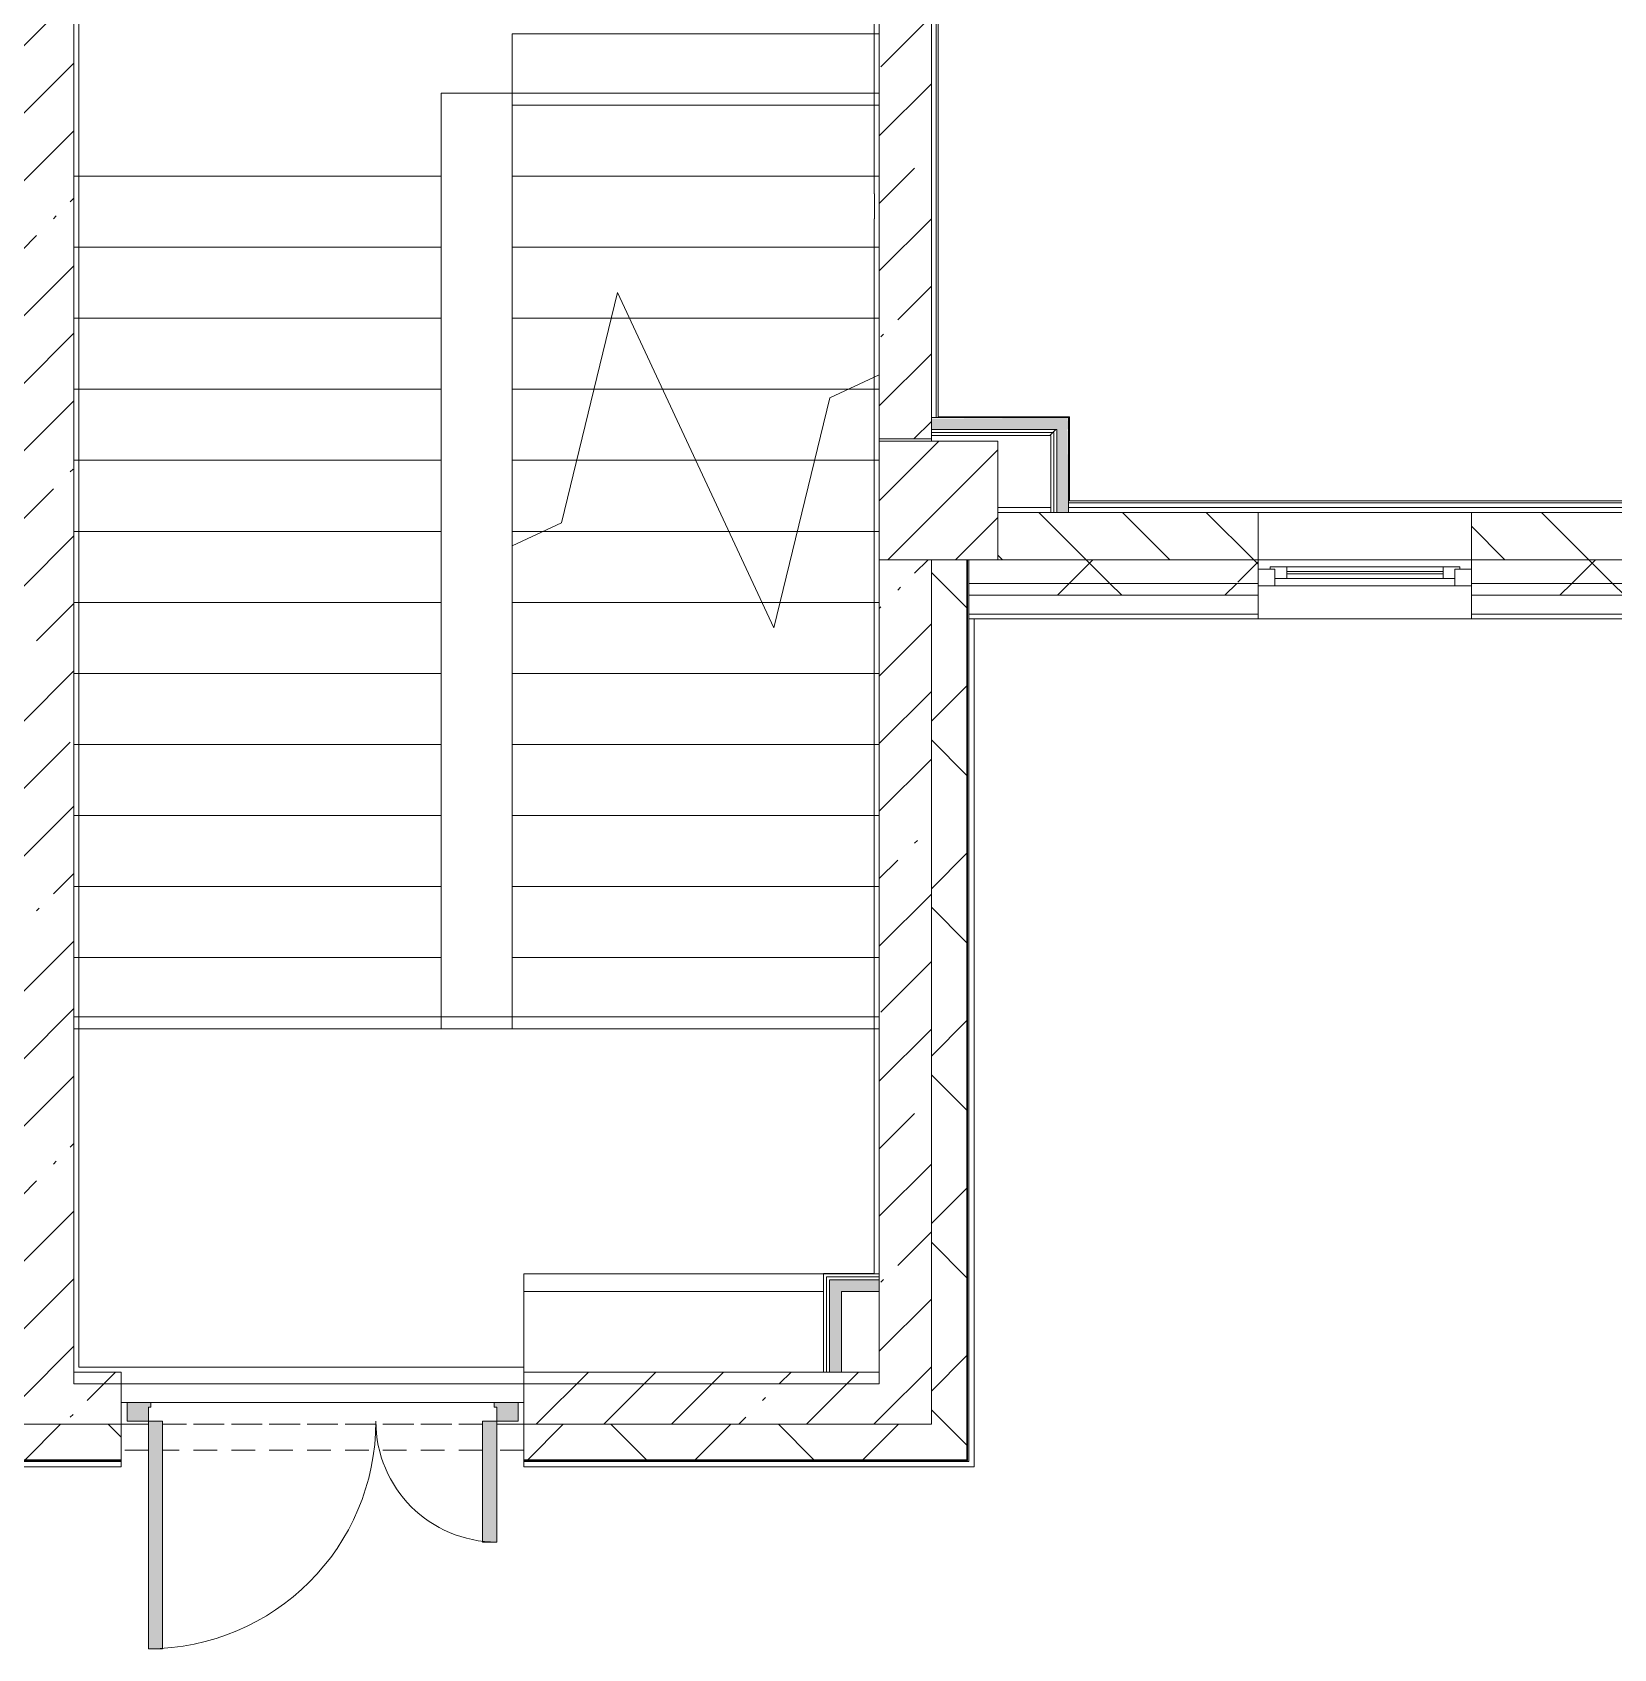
# Model space of a CAD drawing. Header units: millimetres. Extents: x -4029 to 232974, y -8553 to 104777.
# Drawn here: x 142991 to 149666, y -1048 to 5777 of the extents above; entities that cross this region are included whole.
import ezdxf

# ---------------------------------------------------------------- set-up
doc = ezdxf.new("R2010")
doc.units = ezdxf.units.MM
doc.linetypes.add('200_ШТРИХ__ш1_п0_6_', pattern=[160, 100, -60])
for name, color, linetype, lineweight in [('A-AREA-BNDY-1', 7, 'Continuous', 5), ('A-DETL-MBND-1', 7, '200_ШТРИХ__ш1_п0_6_', 9), ('A-GLAZ-1', 7, 'Continuous', 5), ('A-WALL', 7, 'Continuous', 9), ('A-WALL-4', 7, 'Continuous', 5), ('I-WALL-6', 7, 'Continuous', 5), ('S-COLS-2', 7, 'Continuous', 5), ('S-STRS-2', 7, 'Continuous', 5), ('S-STRS-MBND-2', 7, 'Continuous', 5)]:
    doc.layers.add(name, color=color, linetype=linetype, lineweight=lineweight)
for name, color, linetype, lineweight, true_color in [('A-DOOR-3', 7, 'Continuous', 5, 0xaaaaaa), ('A-DOOR-4', 7, 'Continuous', 5, 0xe2e2e2), ('A-DOOR-FRAM-4', 7, 'Continuous', 5, 0xaaaaaa), ('A-FLOR-2', 7, 'Continuous', 5, 0xaaaaaa), ('A-WALL-6', 7, 'Continuous', 5, 0x737373), ('I-WALL-5', 7, 'Continuous', 9, 0xe7e7e7)]:
    doc.layers.add(name, color=color, linetype=linetype, lineweight=lineweight, true_color=true_color)
pattern_1 = [(45, (71086.4, 0), (-285.1231, 285.1231), []), (45, (71371.53, 0), (-285.1231, 285.1231), [504.031, -100.806, 16.764, -84.042])]
pattern_2 = [(45, (71086.4, 0), (-353.5534, 353.5534), []), (135, (71086.4, 0), (-353.5534, -353.5534), [])]
pattern_3 = [(45, (71086.4, 0), (-530.33, 530.33), []), (135, (71086.4, 0), (-530.33, -530.33), [])]

# ---------------------------------------------------------------- blocks, each defined once
blk = doc.blocks.new('BSC_Колонна _Прямоугольная - 500х500-V90-1_2_1_птичка')
at = {"layer": 'S-COLS-2'}
h = blk.add_hatch(dxfattribs=at)
h.set_pattern_fill('FP_129', color=256, style=0, pattern_type=2)
h.set_pattern_definition([(45, (-75730, -3800), (-285.1231, 285.1231), []), (45, (-75444.88, -3800), (-285.1231, 285.1231), [504.031, -100.806, 16.764, -84.042])])
h.paths.add_polyline_path([(250, -250), (250, 250), (-250, 250), (-250, -250), (120, -250)])
for p, q in [((250, 250), (-250, 250)), ((-250, 250), (-250, -250)), ((250, -250), (250, 250)), ((-250, -250), (250, -250))]:
    blk.add_line(p, q, dxfattribs=at)
blk = doc.blocks.new('120_Окно_СКБ_1Ст - 120_Окно_СКБ_1Ст 900х2500_h_-19906774-1_2_1_птичка')
at = {"layer": 'A-GLAZ-1'}
for p, q in [((-450, -75), (-450, -5)), ((-450, -5), (-380, -5)), ((450, -5), (-450, -5)), ((-380, -5), (-380, -75)), ((380, -35), (-380, -35)), ((-380, -35), (-380, -75)), ((-330, -85), (-330, -35)), ((-330, -55), (330, -55)), ((330, -65), (-330, -65)), ((330, -85), (330, -35)), ((380, -75), (380, -5)), ((380, -5), (450, -5)), ((380, -75), (380, -35)), ((450, -5), (450, -75)), ((-380, -75), (-450, -75)), ((-450, -75), (-400, -75)), ((-380, -75), (-400, -75)), ((-400, -75), (-400, -85)), ((-400, -85), (400, -85)), ((400, -85), (-400, -85)), ((450, -75), (380, -75)), ((400, -75), (380, -75)), ((400, -75), (450, -75)), ((400, -85), (400, -75))]:
    blk.add_line(p, q, dxfattribs=at)
blk = doc.blocks.new('110_Дверь_СКБ_2Ст_Наружная - ДН-1_л__ Двухстворчатая 1350 х3200 _ЛК_ в свету с верхним остеклением 2-22448815-1_2_1_птичка')
at = {"layer": 'A-DOOR-4'}
for points in [[(754.5, -91), (754.5, 869), (694.5, 869), (694.5, -91)], [(-655.5, -91), (-655.5, 419), (-715.5, 419), (-715.5, -91)]]:
    blk.add_hatch(color=256, dxfattribs=at).paths.add_polyline_path(points)
h = blk.add_hatch(color=256, dxfattribs=at)
h.paths.add_polyline_path([(754.5, -171), (844.5, -171), (844.5, -91), (754.5, -91), (754.5, -151), (744.5, -151), (744.5, -171)])
h.paths.add_polyline_path([(-715.5, -171), (-705.5, -171), (-705.5, -151), (-715.5, -151), (-715.5, -91), (-805.5, -91), (-805.5, -171)])
at = {"layer": 'A-DOOR-3'}
for p, q in [((754.5, 869), (694.5, 869)), ((694.5, 869), (694.5, -91)), ((754.5, -91), (754.5, 869)), ((-715.5, 419), (-715.5, -91)), ((-655.5, 419), (-715.5, 419)), ((-655.5, -91), (-655.5, 419)), ((-715.5, -91), (-655.5, -91)), ((694.5, -91), (754.5, -91))]:
    blk.add_line(p, q, dxfattribs=at)
for centre, radius, start, end in [((754.5, -91), 960, 90, 180), ((-715.5, -91), 510, 0, 90)]:
    blk.add_arc(centre, radius, start, end, dxfattribs=at)
at = {"layer": 'A-DOOR-FRAM-4'}
for p, q in [((-715.5, -91), (-805.5, -91)), ((-805.5, -91), (-805.5, -171)), ((-715.5, -151), (-715.5, -91)), ((754.5, -91), (754.5, -151)), ((844.5, -91), (754.5, -91)), ((844.5, -171), (844.5, -91)), ((-805.5, -171), (-705.5, -171)), ((-705.5, -151), (-715.5, -151)), ((-705.5, -171), (-705.5, -151)), ((754.5, -151), (744.5, -151)), ((744.5, -151), (744.5, -171)), ((744.5, -171), (844.5, -171))]:
    blk.add_line(p, q, dxfattribs=at)
blk = doc.blocks.new('Зашивка приборов отопления5 - Зашивка приборов отопления-33272456-1_2_1_птичка')
at = {"layer": 'A-WALL-4'}
for p, q in [((75245, 535), (73980, 535)), ((73980, 535), (73980, 460)), ((75245, 460), (73980, 460)), ((73980, 460), (73980, 120)), ((73980, 460), (75245, 460))]:
    blk.add_line(p, q, dxfattribs=at)

msp = doc.modelspace()

# ---------------------------------------------------------------- hatches: boundary and pattern name
at = {"layer": 'A-WALL-4'}
h = msp.add_hatch(dxfattribs=at)
h.set_pattern_fill('FP_117', color=256, style=0, pattern_type=2)
h.set_pattern_definition([(135, (71086.4, 0), (-176.7767, -176.7767), [])])
h.paths.add_polyline_path([(150186.8818, 3550), (150266.8818, 3550), (150266.8818, 3749.9999), (149066.4063, 3749.9999), (149066.4063, 3550), (150086.8818, 3550)])
h.paths.add_polyline_path([(155286.4062, 3550), (155286.4062, 3749.9999), (155186.4063, 3749.9999), (155186.4063, 3550)])
h.paths.add_polyline_path([(151166.8818, 3550), (151436.4063, 3550), (151436.4063, 3749.9999), (151166.8818, 3749.9999), (151166.8818, 3727.7215)])
h.paths.add_polyline_path([(151936.4063, 3550), (153086.4063, 3550), (153086.4063, 3749.9999), (151936.4063, 3749.9999), (151936.4063, 3643.3025)])
h.paths.add_polyline_path([(148166.4063, 3550), (148166.4063, 3749.9999), (147066.4063, 3749.9999), (147066.4068, 3550), (147757.3533, 3550)])
h = msp.add_hatch(dxfattribs=at)
h.set_pattern_fill('FP_135', color=256, style=0, pattern_type=2)
h.set_pattern_definition(pattern_2)
h.paths.add_polyline_path([(146896.4062, -250), (146936.4063, -250), (146936.4063, 3549.9999), (146786.4063, 3549.9999), (146786.4063, -250)])
h = msp.add_hatch(dxfattribs=at)
h.set_pattern_fill('FP_135', color=256, style=0, pattern_type=2)
h.set_pattern_definition(pattern_2)
h.paths.add_polyline_path([(155623.0379, 3449.9999), (155886.4063, 3449.9999), (155886.4063, 3549.9999), (155186.4063, 3549.9999), (155186.4063, 3449.9999), (155286.4062, 3449.9999)])
h.paths.add_polyline_path([(147704.5881, 3449.9999), (148166.4063, 3455.7142), (148166.4063, 3549.9999), (146944.4063, 3549.9999), (146944.4063, 3449.9999), (147066.4063, 3449.9999)])
h.paths.add_polyline_path([(150266.8818, 3449.9999), (150266.8818, 3549.9999), (149066.4063, 3549.9999), (149066.4063, 3449.9999), (150186.8818, 3449.9999)])
h.paths.add_polyline_path([(151166.8818, 3449.9999), (153086.4063, 3449.9999), (153086.4063, 3549.9999), (151166.8818, 3549.9999), (151166.8818, 3492.8404)])
h = msp.add_hatch(dxfattribs=at)
h.set_pattern_fill('FP_135', color=256, style=0, pattern_type=2)
h.set_pattern_definition(pattern_2)
h.paths.add_polyline_path([(151166.8818, 3399.9999), (153086.4063, 3399.9999), (153086.4063, 3449.9999), (151166.8818, 3449.9999), (151166.8818, 3439.9999)])
h.paths.add_polyline_path([(146966.4063, 3399.9999), (148166.4063, 3399.9999), (148166.4063, 3449.9999), (146944.4063, 3449.9999), (146944.4063, 3399.9999)])
h.paths.add_polyline_path([(155623.0379, 3399.9999), (155936.4063, 3399.9999), (155936.4063, 3449.9999), (155186.4063, 3449.9999), (155186.4063, 3399.9999), (155286.4062, 3399.9999)])
h.paths.add_polyline_path([(149066.4063, 3399.9999), (150266.8818, 3399.9999), (150266.8818, 3449.9999), (149066.4063, 3449.9999), (149066.4063, 3439.9999)])
h = msp.add_hatch(dxfattribs=at)
h.set_pattern_fill('FP_135', color=256, style=0, pattern_type=2)
h.set_pattern_definition(pattern_2)
h.paths.add_polyline_path([(146780.2419, -250), (146786.4062, -250), (146786.4062, -100.0003), (145066.4062, -100), (145066.4062, -250), (146778.4651, -250)])
h.paths.add_polyline_path([(138146.4063, -250), (141746.4063, -250), (141746.4063, -100), (138146.4063, -100), (138146.4063, -112.9797)])
h.paths.add_polyline_path([(142646.4063, -250), (143366.4062, -250), (143366.4062, -100), (142646.4063, -101.7903), (142646.4063, -118)])
h.paths.add_polyline_path([(135346.4062, -250), (135346.4062, -100), (134796.4063, -100), (134796.4063, -250), (135172.2581, -250)])
h.paths.add_polyline_path([(130977.2263, -250), (131096.4063, -250), (131096.4063, -100), (130346.4063, -100), (130346.4063, -250)])
h.paths.add_polyline_path([(131996.4063, -250), (132696.4063, -250), (132696.4063, -100), (131996.4063, -100), (131996.4063, -128.2719)])
h.paths.add_polyline_path([(128246.4063, -250), (128246.4063, -100), (127496.4063, -100), (127496.4063, -250), (127830.9525, -250)])
h.paths.add_polyline_path([(137246.4063, -250), (137246.4063, -100), (136246.4062, -100), (136246.4062, -250)])
h.paths.add_polyline_path([(120857.9472, -250), (120857.9472, -100), (120146.4063, -100), (120146.4063, -250), (120489.6469, -250)])
h.paths.add_polyline_path([(123635.9208, -250), (124396.4063, -250), (124396.4063, -100), (122957.9472, -100), (122957.9472, -250)])
h.paths.add_polyline_path([(119246.4063, -250), (119246.4063, -100), (118496.4063, -100), (118496.4063, -250)])
h.paths.add_polyline_path([(115396.4063, -250), (115396.4063, -100), (113823.9496, -100), (113823.9496, -250), (115245.8573, -250)])
h.paths.add_polyline_path([(111026.4062, -250), (111723.9496, -250), (111723.9496, -100), (111026.4062, -100), (111026.4062, -180.4144)])
h.paths.add_polyline_path([(110002.0676, -250), (110126.4062, -250), (110126.4062, -100), (109477.4062, -100), (109477.4062, -250)])
at = {"layer": 'I-WALL-5'}
for points in [[(146786.4063, 4100), (147365.7941, 4100), (147360.7941, 4150), (146786.4063, 4145)], [(147365.7941, 3749.9999), (147360.7941, 4100), (147315.7941, 4100), (147315.7941, 3749.9999)], [(146566.4062, 460), (146566.4062, 510), (146356.4063, 510), (146356.4063, 460), (146467.6246, 460)], [(146356.4063, 120), (146406.4063, 120), (146406.4063, 460), (146356.4063, 460), (146356.4063, 124.3478)]]:
    msp.add_hatch(color=256, dxfattribs=at).paths.add_polyline_path(points)
at = {"layer": 'I-WALL-6'}
h = msp.add_hatch(dxfattribs=at)
h.set_pattern_fill('FP_116', color=256, style=0, pattern_type=2)
h.set_pattern_definition(pattern_1)
h.paths.add_polyline_path([(142946.4063, -100), (143166.4063, -100), (143166.4063, 7900), (142946.4063, 7900), (142946.4063, -63.2006)])
h = msp.add_hatch(dxfattribs=at)
h.set_pattern_fill('FP_116', color=256, style=0, pattern_type=2)
h.set_pattern_definition(pattern_1)
h.paths.add_polyline_path([(146708.5954, 4060), (146786.4063, 4060), (146786.4063, 7680), (146566.4063, 7680), (146566.4063, 4060)])
h = msp.add_hatch(dxfattribs=at)
h.set_pattern_fill('FP_213', color=256, style=0, pattern_type=2)
h.set_pattern_definition(pattern_3)
h.paths.add_polyline_path([(146786.4063, 4087.5), (147315.7941, 4087.5), (147311.948, 4100), (146786.4063, 4100)])
h = msp.add_hatch(dxfattribs=at)
h.set_pattern_fill('FP_213', color=256, style=0, pattern_type=2)
h.set_pattern_definition(pattern_3)
h.paths.add_polyline_path([(147290.7941, 4075), (147303.2941, 4075), (147303.2941, 4087.5), (146786.4063, 4087.5), (146786.4063, 4075), (147066.4063, 4075)])
h = msp.add_hatch(dxfattribs=at)
h.set_pattern_fill('FP_116', color=256, style=0, pattern_type=2)
h.set_pattern_definition(pattern_1)
h.paths.add_polyline_path([(146786.4062, -100), (146786.4062, 3549.9997), (146566.4063, 3549.9999), (146566.4063, -100), (146708.5954, -100)])
h = msp.add_hatch(dxfattribs=at)
h.set_pattern_fill('FP_116', color=256, style=0, pattern_type=2)
h.set_pattern_definition(pattern_1)
h.paths.add_polyline_path([(145066.4062, -100), (146566.4062, -100), (146566.4062, 120), (145066.4062, 120)])
h.paths.add_polyline_path([(143366.4062, -100), (143366.4062, 120), (143166.4063, 120), (143166.4063, -100), (143288.783, -100)])

# ---------------------------------------------------------------- linework, layer by layer
at = {"layer": 'A-AREA-BNDY-1', "flags": 128}
for points in [[(150058.8818, 9072), (148535.3016, 9072), (148535.3016, 6962.6079), (146814.4063, 6962.6079), (146814.4063, 4153), (147368.7941, 4153), (147368.7941, 3798), (150058.8818, 3798)], [(144816.4063, 7659), (144816.4063, 7680), (143366.4063, 7680), (143366.4063, 7659), (143187.8032, 7659), (143187.8032, 141), (145066.4062, 141), (145066.4062, 460), (145066.4062, 535), (146331.4063, 535), (146331.4063, 536), (146545.4063, 536), (146545.4063, 4989.5898), (146546.4063, 4989.5898), (146546.4063, 5095.3486), (146545.4063, 5095.3486), (146545.4063, 7659)]]:
    msp.add_lwpolyline(points, close=True, dxfattribs=at)
at = {"layer": 'A-DETL-MBND-1'}
for p, q in [((143366.4062, -100), (143481.4062, -100)), ((143481.4062, -100), (143366.4062, -100)), ((143541.4062, -100), (144891.4062, -100)), ((144891.4062, -100), (143541.4062, -100)), ((144951.4062, -100), (145066.4062, -100)), ((145066.4062, -100), (144951.4062, -100)), ((143481.4062, -210), (143366.4062, -210)), ((144891.4062, -210), (143541.4062, -210)), ((145066.4062, -210), (144951.4062, -210))]:
    msp.add_line(p, q, dxfattribs=at)
at = {"layer": 'A-FLOR-2'}
for p, q in [((146806.4063, 6970.6079), (146806.4063, 4150)), ((146566.4063, 4060), (146566.4063, 4050)), ((146786.4063, 4060), (146786.4063, 4050)), ((147365.7941, 3790), (150066.8818, 3790)), ((143166.4063, 1620), (146566.4062, 1620)), ((143391.4062, -8), (143366.4062, -8)), ((144941.4062, -8), (143491.4062, -8)), ((145066.4062, -8), (145041.4062, -8))]:
    msp.add_line(p, q, dxfattribs=at)
at = {"layer": 'A-WALL'}
for p, q in [((146786.4063, 4150), (146786.4063, 4075)), ((147315.7941, 4100), (146786.4063, 4100)), ((147315.7941, 3749.9999), (147315.7941, 4100)), ((147303.2941, 4087.5), (146786.4063, 4087.5)), ((147303.2941, 3749.9999), (147303.2941, 4087.5)), ((146786.4063, -100), (146786.4063, 3549.9999)), ((146936.4063, -250), (146936.4063, 3549.9999)), ((146939.4063, -253), (146939.4063, 3549.9999)), ((146944.4063, 3549.9999), (146944.4063, 3299.9999)), ((148166.4063, 3549.9999), (147066.4063, 3549.9999)), ((150266.8818, 3549.9999), (149066.4063, 3549.9999)), ((146944.4063, 3449.9999), (148166.4063, 3449.9999)), ((149066.4063, 3449.9999), (150266.8818, 3449.9999)), ((146944.4063, 3399.9999), (148166.4063, 3399.9999)), ((149066.4063, 3399.9999), (150266.8818, 3399.9999)), ((146944.4063, 3319.9999), (148166.4063, 3319.9999)), ((149066.4063, 3319.9999), (150266.8818, 3319.9999)), ((146343.9063, 522.5), (146566.4063, 522.5)), ((146343.9063, 120), (146343.9063, 522.5)), ((146356.4063, 510), (146566.4063, 510)), ((146356.4063, 120), (146356.4063, 510)), ((146566.4063, 460), (146566.4063, 535)), ((146331.4063, 120), (146406.4063, 120)), ((143366.4062, -100), (143166.4063, -100)), ((146566.4063, -100), (145066.4062, -100)), ((142646.4063, -250), (143366.4062, -250)), ((142646.4063, -253), (143366.4062, -253)), ((145066.4062, -250), (146936.4063, -250)), ((145066.4062, -253), (146939.4063, -253))]:
    msp.add_line(p, q, dxfattribs=at)
at = {"layer": 'A-WALL-4'}
for p, q in [((150086.8818, 3749.9999), (147066.4063, 3749.9999)), ((148166.4063, 3299.9999), (148166.4063, 3749.9999)), ((149066.4063, 3749.9999), (149066.4063, 3299.9999)), ((146944.4063, 3299.9999), (156036.4063, 3299.9999)), ((146944.4063, -258), (146944.4063, 3299.9999)), ((146966.4063, 3299.9999), (146966.4063, -280)), ((143166.4063, -100), (142946.4063, -100)), ((143366.4062, -280), (143366.4062, -100)), ((145066.4062, -100), (145066.4062, -280)), ((146786.4063, -100), (146566.4063, -100)), ((135346.4062, -258), (143366.4062, -258)), ((145066.4062, -258), (146944.4063, -258)), ((146966.4063, -280), (145066.4062, -280))]:
    msp.add_line(p, q, dxfattribs=at)
at = {"layer": 'A-WALL-6'}
msp.add_line((143366.4062, -280), (70796.4062, -280), dxfattribs=at)
at = {"layer": 'I-WALL-6'}
for p, q in [((143166.4063, 120), (143166.4063, 7680)), ((146566.4063, 7680), (146566.4063, 4060)), ((146786.4063, 4150), (146786.4063, 6990.6079)), ((147365.7941, 4150), (146786.4063, 4150)), ((147365.7941, 3749.9999), (147365.7941, 4150)), ((146566.4063, 4060), (146786.4063, 4060)), ((146786.4063, 4060), (146786.4063, 4075)), ((146786.4063, 4075), (147290.7941, 4075)), ((147290.7941, 4075), (147290.7941, 3749.9999)), ((147066.4063, 3770), (147290.7941, 3770)), ((147365.7941, 3770), (150086.8818, 3770)), ((147290.7941, 3749.9999), (147365.7941, 3749.9999)), ((146566.4063, 3549.9999), (146566.4063, 535)), ((149066.4063, 3550), (148166.4063, 3550)), ((146566.4063, 535), (146331.4063, 535)), ((146331.4063, 535), (146331.4063, 120)), ((146406.4063, 460), (146566.4063, 460)), ((146406.4063, 120), (146406.4063, 460)), ((146566.4063, 460), (146566.4063, 120)), ((143366.4062, 120), (143166.4063, 120)), ((143366.4062, -100), (143366.4062, 120)), ((146331.4063, 120), (145066.4062, 120)), ((145066.4062, 120), (145066.4062, -100)), ((146566.4063, 120), (146406.4063, 120)), ((146566.4063, -100), (146786.4063, -100))]:
    msp.add_line(p, q, dxfattribs=at)
at = {"layer": 'S-STRS-2'}
for p, q in [((146566.4063, 5769.7095), (145016.4063, 5769.7095)), ((145016.4063, 5769.7095), (145016.4063, 5469.7095)), ((146566.4063, 5769.7095), (145016.4063, 5769.7095)), ((145016.4063, 5469.7095), (145016.4063, 5169.7095)), ((146566.4063, 5469.7095), (145016.4063, 5469.7095)), ((146566.4063, 5469.7095), (145016.4063, 5469.7095)), ((145016.4063, 5169.7095), (145016.4063, 4869.7095)), ((146566.4063, 5169.7095), (145016.4063, 5169.7095)), ((146566.4063, 5169.7095), (145016.4063, 5169.7095)), ((145016.4063, 4869.7095), (145016.4063, 4569.7095)), ((146566.4063, 4869.7095), (145016.4063, 4869.7095)), ((146566.4063, 4869.7095), (145016.4063, 4869.7095)), ((145016.4063, 4569.7095), (145016.4063, 4269.7095)), ((145434.9756, 4569.7095), (145016.4063, 4569.7095)), ((145434.9756, 4569.7095), (145016.4063, 4569.7095)), ((146566.4063, 4569.7095), (145511.6217, 4569.7095)), ((146566.4063, 4569.7095), (145511.6217, 4569.7095)), ((145016.4063, 4269.7095), (145016.4063, 3969.7095)), ((145362.0664, 4269.7095), (145016.4063, 4269.7095)), ((145362.0664, 4269.7095), (145016.4063, 4269.7095)), ((146434.7583, 4269.7095), (145651.514, 4269.7095)), ((146434.7583, 4269.7095), (145651.514, 4269.7095)), ((145016.4063, 3969.7095), (145016.4063, 3669.7095)), ((145289.1571, 3969.7095), (145016.4063, 3969.7095)), ((145289.1571, 3969.7095), (145016.4063, 3969.7095)), ((146293.6554, 3969.7095), (145791.4063, 3969.7095)), ((146293.6554, 3969.7095), (145791.4063, 3969.7095)), ((145016.4063, 3669.7095), (145016.4063, 3608.3211)), ((145148.0542, 3669.7095), (145016.4063, 3669.7095)), ((145148.0542, 3669.7095), (145016.4063, 3669.7095)), ((146220.7462, 3669.7095), (145931.2986, 3669.7095)), ((146220.7462, 3669.7095), (145931.2986, 3669.7095)), ((146147.837, 3369.7095), (146071.1909, 3369.7095)), ((146147.837, 3369.7095), (146071.1909, 3369.7095))]:
    msp.add_line(p, q, dxfattribs=at)
at = {"layer": 'S-STRS-MBND-2'}
for p, q in [((143166.4063, 7680), (143166.4063, 5169.7095)), ((146566.4063, 5520), (146566.4063, 7680)), ((144716.4063, 5520), (146566.4063, 5520)), ((144716.4063, 5169.7095), (144716.4063, 5520)), ((143166.4063, 5169.7095), (144716.4063, 5169.7095)), ((143166.4063, 1569.7095), (143166.4063, 5169.7095)), ((143166.4063, 5169.7095), (144716.4063, 5169.7095)), ((144716.4063, 1569.7095), (144716.4063, 5169.7095)), ((143166.4063, 4869.7095), (144716.4063, 4869.7095)), ((143166.4063, 4869.7095), (144716.4063, 4869.7095)), ((145224.9639, 3705.5731), (145461.2357, 4677.7625)), ((145461.2357, 4677.7625), (146121.5768, 3261.6566)), ((143166.4063, 4569.7095), (144716.4063, 4569.7095)), ((143166.4063, 4569.7095), (144716.4063, 4569.7095)), ((145511.6217, 4569.7095), (145434.9756, 4569.7095)), ((145511.6217, 4569.7095), (145434.9756, 4569.7095)), ((146357.8486, 4233.8459), (146566.4063, 4331.098)), ((143166.4063, 4269.7095), (144716.4063, 4269.7095)), ((143166.4063, 4269.7095), (144716.4063, 4269.7095)), ((145651.514, 4269.7095), (145362.0664, 4269.7095)), ((145651.514, 4269.7095), (145362.0664, 4269.7095)), ((146121.5768, 3261.6566), (146357.8486, 4233.8459)), ((146566.4063, 4269.7095), (146434.7583, 4269.7095)), ((146566.4063, 4269.7095), (146434.7583, 4269.7095)), ((146566.4063, 4060), (146566.4063, 4050)), ((143166.4063, 3969.7095), (144716.4063, 3969.7095)), ((143166.4063, 3969.7095), (144716.4063, 3969.7095)), ((145791.4063, 3969.7095), (145289.1571, 3969.7095)), ((145791.4063, 3969.7095), (145289.1571, 3969.7095)), ((146566.4063, 3969.7095), (146293.6554, 3969.7095)), ((146566.4063, 3969.7095), (146293.6554, 3969.7095)), ((145016.4063, 3608.3211), (145224.9639, 3705.5731)), ((143166.4063, 3669.7095), (144716.4063, 3669.7095)), ((143166.4063, 3669.7095), (144716.4063, 3669.7095)), ((145931.2986, 3669.7095), (145148.0542, 3669.7095)), ((145931.2986, 3669.7095), (145148.0542, 3669.7095)), ((146566.4063, 3669.7095), (146220.7462, 3669.7095)), ((146566.4063, 3669.7095), (146220.7462, 3669.7095)), ((145016.4063, 3608.3211), (145016.4063, 1569.7095)), ((146566.4063, 3550), (146566.4063, 1569.7095)), ((143166.4063, 3369.7095), (144716.4063, 3369.7095)), ((143166.4063, 3369.7095), (144716.4063, 3369.7095)), ((146071.1909, 3369.7095), (145016.4063, 3369.7095)), ((146071.1909, 3369.7095), (145016.4063, 3369.7095)), ((146566.4063, 3369.7095), (146147.837, 3369.7095)), ((146566.4063, 3369.7095), (146147.837, 3369.7095)), ((143166.4063, 3069.7095), (144716.4063, 3069.7095)), ((143166.4063, 3069.7095), (144716.4063, 3069.7095)), ((146566.4063, 3069.7095), (145016.4063, 3069.7095)), ((146566.4063, 3069.7095), (145016.4063, 3069.7095)), ((143166.4063, 2769.7095), (144716.4063, 2769.7095)), ((143166.4063, 2769.7095), (144716.4063, 2769.7095)), ((146566.4063, 2769.7095), (145016.4063, 2769.7095)), ((146566.4063, 2769.7095), (145016.4063, 2769.7095)), ((143166.4063, 2469.7095), (144716.4063, 2469.7095)), ((143166.4063, 2469.7095), (144716.4063, 2469.7095)), ((146566.4063, 2469.7095), (145016.4063, 2469.7095)), ((146566.4063, 2469.7095), (145016.4063, 2469.7095)), ((143166.4063, 2169.7095), (144716.4063, 2169.7095)), ((143166.4063, 2169.7095), (144716.4063, 2169.7095)), ((146566.4063, 2169.7095), (145016.4063, 2169.7095)), ((146566.4063, 2169.7095), (145016.4063, 2169.7095)), ((143166.4063, 1869.7095), (144716.4063, 1869.7095)), ((143166.4063, 1869.7095), (144716.4063, 1869.7095)), ((146566.4063, 1869.7095), (145016.4063, 1869.7095)), ((146566.4063, 1869.7095), (145016.4063, 1869.7095)), ((143166.4063, 1569.7095), (143166.4063, 69.7095)), ((143166.4063, 1569.7095), (144716.4063, 1569.7095)), ((143166.4063, 1569.7095), (144716.4063, 1569.7095)), ((145016.4063, 1569.7095), (144716.4063, 1569.7095)), ((146566.4063, 1569.7095), (145016.4063, 1569.7095)), ((146566.4063, 1569.7095), (145016.4063, 1569.7095)), ((146566.4063, 69.7095), (146566.4063, 1569.7095)), ((143166.4063, 69.7095), (146566.4063, 69.7095))]:
    msp.add_line(p, q, dxfattribs=at)

# ---------------------------------------------------------------- block references
at = {"layer": 'A-DOOR-3', "rotation": 180}
msp.add_blockref('110_Дверь_СКБ_2Ст_Наружная - ДН-1_л__ Двухстворчатая 1350 х3200 _ЛК_ в свету с верхним остеклением 2-22448815-1_2_1_птичка', (144235.9062, -179), dxfattribs=at)
at = {"layer": 'A-GLAZ-1', "rotation": 180}
msp.add_blockref('120_Окно_СКБ_1Ст - 120_Окно_СКБ_1Ст 900х2500_h_-19906774-1_2_1_птичка', (148616.4063, 3434.9999), dxfattribs=at)
at = {"layer": 'A-WALL-4'}
msp.add_blockref('Зашивка приборов отопления5 - Зашивка приборов отопления-33272456-1_2_1_птичка', (71086.4063, 0), dxfattribs=at)
at = {"layer": 'S-COLS-2'}
msp.add_blockref('BSC_Колонна _Прямоугольная - 500х500-V90-1_2_1_птичка', (146816.4063, 3800), dxfattribs=at)

doc.saveas('drawing.dxf')
